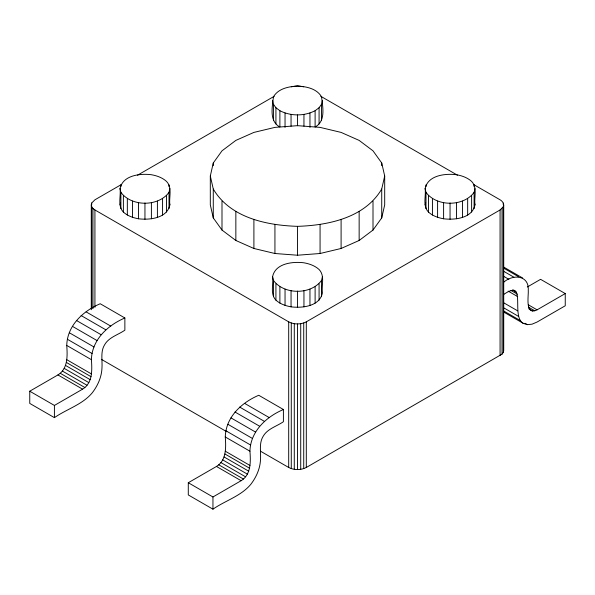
<?xml version="1.0" encoding="UTF-8"?>
<svg xmlns="http://www.w3.org/2000/svg" width="595" height="595" viewBox="0 0 595 595"><rect width="100%" height="100%" fill="white"/><g stroke="black" fill="none" stroke-linecap="round" stroke-linejoin="round"><path stroke-width="0.89" d="M66.744 345.435C67.25 325.599 83.002 311.059 100.213 303.74L124.868 317.975L124.868 330.18C118.085 334.918 108.811 337.201 104.549 344.892C100.324 351.794 102.481 360.213 101.976 367.814C101.671 376.955 97.796 385.597 92.285 392.782C82.43 404.63 66.744 409.062 54.413 417.645L29.75 403.41L29.75 391.205L57.931 374.932C68.038 368.87 67.495 355.602 66.744 345.435L91.399 359.678C92.158 369.837 92.701 383.106 82.593 389.167L54.413 405.44L29.75 391.205M91.399 359.678C91.913 339.834 107.665 325.301 124.868 317.975M225.274 436.968C225.788 417.132 241.54 402.592 258.743 395.273L283.406 409.509L283.406 421.714C276.623 426.444 267.348 428.735 263.087 436.425C258.862 443.327 261.019 451.739 260.506 459.34C260.208 468.488 256.333 477.13 250.822 484.315C240.968 496.156 225.274 500.588 212.951 509.179L188.288 494.936L188.288 482.731L216.468 466.458C226.576 460.396 226.033 447.128 225.274 436.968L249.937 451.203C250.696 461.37 251.239 474.639 241.131 480.701L212.951 496.974L188.288 482.731M249.937 451.203C250.45 431.368 266.203 416.827 283.406 409.509M91.28 309.705L91.28 204.888L91.704 203.021L94.925 199.801L121.462 184.48M120.041 188.615C122.726 175.235 140.152 173.316 151.398 174.722C156.894 175.718 162.346 177.6 166.526 181.423C172.61 187.678 168.787 197.22 169.865 204.888C167.18 218.261 149.754 220.187 138.509 218.782C133.012 217.777 127.561 215.903 123.381 212.08C117.297 205.818 121.12 196.276 120.041 188.615L120.889 192.334L120.889 208.607M120.041 204.888L120.547 202.65M169.017 208.607L169.017 192.334L169.865 188.615M210.31 176.001L213.278 162.978L221.995 150.833L235.851 140.405L253.901 132.41L274.935 127.382L297.5 125.664L320.065 127.382L341.099 132.41L359.149 140.405L373.005 150.833L381.722 162.978L384.69 176.001L384.69 204.888L381.722 217.911L373.005 230.057L359.149 240.484L341.099 248.479L320.065 253.507L297.5 255.225L274.935 253.507L253.901 248.479L235.851 240.484L221.995 230.057L213.278 217.911L210.31 204.888L210.31 176.001L213.278 189.031L213.278 217.911M272.592 100.54L273.44 104.266L275.924 107.732L279.888 110.715L279.888 126.98C268.947 121.231 272.332 106.773 273.44 96.821C278.259 88.603 288.672 86.439 297.5 86.156C306.328 86.439 316.741 88.603 321.56 96.821C322.668 106.773 326.053 121.231 315.112 126.98L315.112 110.715L319.076 107.732L321.56 104.266L322.408 100.54M272.592 276.69C275.269 263.31 292.703 261.384 303.948 262.797C309.437 263.793 314.889 265.668 319.076 269.498C325.16 275.753 321.33 285.295 322.408 292.956C319.731 306.336 302.297 308.262 291.052 306.849C285.563 305.852 280.111 303.978 275.924 300.148C269.84 293.893 273.67 284.351 272.592 276.69L273.44 280.409L273.44 296.682M321.56 296.682L321.56 280.409L322.408 276.69M381.722 217.911L381.722 189.031L384.69 176.001M425.135 188.615C427.82 175.235 445.246 173.316 456.491 174.722C461.988 175.718 467.439 177.6 471.619 181.423C477.703 187.678 473.88 197.22 474.959 204.888C472.274 218.261 454.848 220.187 443.602 218.782C438.106 217.777 432.654 215.903 428.474 212.08C422.39 205.818 426.213 196.276 425.135 188.615L425.983 192.334L425.983 208.607M425.135 204.888L425.648 202.65M474.111 208.607L474.111 192.334L474.959 188.615M260.55 451.233L288.694 467.477C294.108 470.266 300.892 470.266 306.306 467.477L502.054 354.122L503.296 352.381L503.296 206.748C504.553 203.944 502.478 201.132 500.075 199.801L473.538 184.48M503.296 352.381L503.72 350.522L503.72 204.888M120.889 192.334C131.473 206.852 158.434 206.852 169.017 192.334M213.278 189.031C230.153 217.785 266.597 225.356 297.5 226.345C328.403 225.356 364.847 217.785 381.722 189.031M273.44 280.409C284.016 294.927 310.984 294.927 321.56 280.409M425.983 192.334C436.566 206.852 463.527 206.852 474.111 192.334M91.28 204.888L91.704 206.748L92.946 208.481L94.925 209.968L288.694 321.843C294.108 324.632 300.892 324.632 306.306 321.843L500.075 209.968L503.296 206.748M137.542 175.198L274.221 96.286M503.4 282.499C512.6 273.975 529.357 274.83 528.256 290.516C528.702 295.975 524.723 315.975 537.069 309.846L565.25 293.573L565.25 305.778L537.069 322.044L532.049 324.178L527.378 324.639L523.362 323.405L503.474 311.921M503.4 294.704C527.713 277.515 510.384 316.302 523.362 323.405M527.282 287.013L540.587 279.33L565.25 293.573M279.888 110.715C290.717 116.293 304.283 116.293 315.112 110.715M291.275 86.788L297.5 85.821L303.725 86.788M320.779 96.286L457.458 175.198M503.489 266.954L522.581 277.977M503.452 268.01L518.572 276.734M503.556 271.231L513.894 277.196M503.311 276.117L508.881 279.33M513.515 290.003L515.106 290.918M512.533 289.921L516.512 292.219M511.023 290.486L517.39 294.161M508.145 291.111L517.687 296.622M528.315 304.789L537.069 309.846M528.42 307.139L534.786 310.813M528.687 308.723L532.659 311.021M503.37 302.595L517.687 310.858M504.032 308.002L518.349 316.272M503.578 310.902L520.283 320.549M524.991 323.264L527.378 324.639M86.119 311.877L110.782 326.112M244.657 403.403L269.319 417.645M81.106 315.536L105.761 329.771M239.636 407.062L264.299 421.305M76.428 320.467L101.09 334.702M234.966 412L259.628 426.236M72.419 326.343L97.082 340.578M230.957 417.869L255.612 432.111M69.34 332.754L94.003 346.989M227.878 424.28L252.533 438.522M67.399 339.269L92.061 353.504M225.936 430.795L250.599 445.03M101.358 359.321L226.784 431.732M66.744 359.678L91.399 373.913M225.274 451.203L249.937 465.446M66.439 362.481L91.102 376.717M224.977 454.015L249.64 468.25M65.562 365.442L90.224 379.677M224.099 456.975L248.762 471.21M64.163 368.357L88.826 382.592M222.701 459.883L247.356 474.126M62.341 371.027L86.996 385.262M220.871 462.553L245.534 476.796M60.214 373.266L84.877 387.509M218.752 464.799L243.414 479.035M57.931 374.932L82.593 389.167M216.468 466.458L241.131 480.701M474.453 202.65L474.959 204.888M169.352 202.65L169.865 204.888M503.296 203.021L503.296 204.881M502.054 208.481L502.054 354.122M500.075 209.968L500.075 355.609M474.111 184.889L474.111 186.696M471.619 195.807L471.619 212.08M467.663 198.782L467.663 215.055M462.501 201.073L462.501 217.339M456.491 202.508L456.491 218.782M450.051 202.999L450.051 219.272M443.602 202.508L443.602 218.782M437.593 201.073L437.593 217.339M432.431 198.782L432.431 215.055M428.474 195.807L428.474 212.08M425.983 184.889L425.983 186.696M381.722 162.978L381.722 165.685M373.005 201.17L373.005 230.057M359.149 211.597L359.149 240.484M341.099 219.6L341.099 248.479M321.56 104.266L321.56 120.54M320.065 224.627L320.065 253.507M319.076 107.732L319.076 124.005M319.076 283.875L319.076 300.148M315.112 286.857L315.112 303.13M309.958 112.998L309.958 127.464M309.958 289.14L309.958 305.413M306.306 321.843L306.306 467.477M303.948 114.433L303.948 126.185M303.948 290.576L303.948 306.849M303.725 322.981L303.725 468.622M300.72 323.702L300.72 469.336M297.5 114.924L297.5 125.776M297.5 226.345L297.5 255.225M297.5 291.067L297.5 307.34M297.5 323.948L297.5 469.581M294.28 323.702L294.28 469.336M291.275 322.981L291.275 468.622M291.052 114.433L291.052 126.185M291.052 290.576L291.052 306.849M288.694 321.843L288.694 467.477M285.042 112.998L285.042 127.464M285.042 289.14L285.042 305.413M279.888 286.857L279.888 303.13M275.924 107.732L275.924 124.005M275.924 283.875L275.924 300.148M274.935 224.627L274.935 253.507M273.44 104.266L273.44 120.54M253.901 219.6L253.901 248.479M235.851 211.597L235.851 240.484M221.995 201.17L221.995 230.057M213.278 162.978L213.278 165.685M212.951 496.974L212.951 509.179M169.017 184.889L169.017 186.696M166.526 195.807L166.526 212.08M162.569 198.782L162.569 215.055M157.407 201.073L157.407 217.339M151.398 202.508L151.398 218.782M144.949 202.999L144.949 219.272M138.509 202.508L138.509 218.782M132.499 201.073L132.499 217.339M127.337 198.782L127.337 215.055M123.381 195.807L123.381 212.08M120.889 184.889L120.889 186.696M94.925 209.968L94.925 307.37M92.946 208.481L92.946 308.664M91.704 203.021L91.704 204.881M91.704 206.748L91.704 308.783M54.413 405.44L54.413 417.645"/></g></svg>
